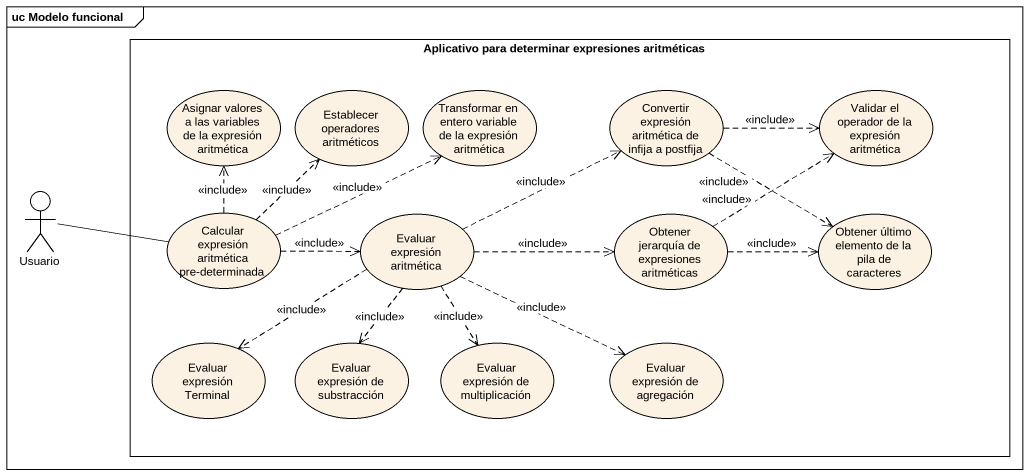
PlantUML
@startuml
mainframe uc Modelo funcional
rectangle "Aplicativo para determinar expresiones aritméticas" as Aplicativo_para_determinar {
  usecase "Asignar valores a las variables de la expresión aritmética" as Asignar_valores_a_las
  usecase "Establecer operadores aritméticos" as Establecer_operadores
  usecase "Transformar en entero variable de la expresión aritmética" as Transformar_en_entero
  usecase "Convertir expresión aritmética de infija a postfija" as Convertir_expresión
  usecase "Validar el operador de la expresión aritmética" as Validar_el_operador_de_la
  usecase "Calcular expresión aritmética pre-determinada" as Calcular_expresión
  usecase "Evaluar expresión aritmética" as Evaluar_expresión_aritmética
  usecase "Obtener jerarquía de expresiones aritméticas" as Obtener_jerarquía_de
  usecase "Obtener último elemento de la pila de caracteres" as Obtener_último_elemento_de
  usecase "Evaluar expresión Terminal" as Evaluar_expresión_Terminal
  usecase "Evaluar expresión de substracción" as Evaluar_expresión_de
  usecase "Evaluar expresión de multiplicación" as Evaluar_expresión_de_2
  usecase "Evaluar expresión de agregación" as Evaluar_expresión_de_3
}
actor Usuario
Convertir_expresión .right.> Validar_el_operador_de_la : <<include>>
Convertir_expresión .right.> Obtener_último_elemento_de : <<include>>
Usuario -right- Calcular_expresión
Calcular_expresión .up.> Asignar_valores_a_las : <<include>>
Calcular_expresión .up.> Establecer_operadores : <<include>>
Calcular_expresión .right.> Transformar_en_entero : <<include>>
Calcular_expresión .right.> Evaluar_expresión_aritmética : <<include>>
Evaluar_expresión_aritmética .right.> Convertir_expresión : <<include>>
Evaluar_expresión_aritmética .right.> Obtener_jerarquía_de : <<include>>
Evaluar_expresión_aritmética ..> Evaluar_expresión_Terminal : <<include>>
Evaluar_expresión_aritmética ..> Evaluar_expresión_de : <<include>>
Evaluar_expresión_aritmética ..> Evaluar_expresión_de_2 : <<include>>
Evaluar_expresión_aritmética .right.> Evaluar_expresión_de_3 : <<include>>
Obtener_jerarquía_de .up.> Validar_el_operador_de_la : <<include>>
Obtener_jerarquía_de .right.> Obtener_último_elemento_de : <<include>>
@enduml
